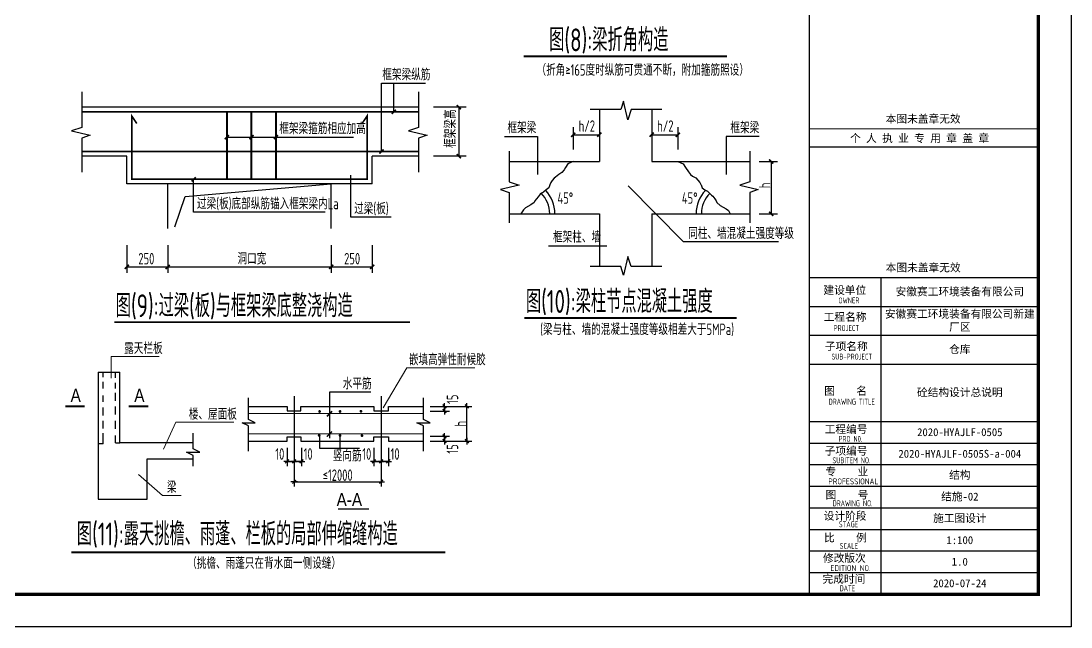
# Model space of a CAD drawing. Extents: x 1885024 to 3341100, y 16453725 to 19955423.
# Drawn here: x 3308993 to 3341100, y 18878255 to 18896783 of the extents above; entities that cross this region are included whole.
import ezdxf

# ---------------------------------------------------------------- set-up
doc = ezdxf.new("R2010")
doc.units = 0
doc.header["$LTSCALE"] = 1000
doc.header["$MEASUREMENT"] = 0
doc.linetypes.add('HIDDEN', pattern=[0.375, 0.25, -0.125])
for name, color, linetype in [('3T_WOOD', 21, 'Continuous'), ('PUB_TITLE', 4, 'Continuous'), ('TK', 4, 'Continuous'), ('图形', 2, 'Continuous'), ('文字', 4, 'Continuous'), ('沉降观测-室外', 9, 'Continuous'), ('表格', 8, 'Continuous')]:
    doc.layers.add(name, color=color, linetype=linetype)
doc.layers.add('DIM', color=3, linetype='Continuous', lineweight=0)
doc.styles.add('HS', font='天和字符.shx', dxfattribs={"width": 0.7, "bigfont": '天和汉字.shx'})
doc.styles.add('TSSD_REIN', font='tssdeng.shx', dxfattribs={"width": 0.7, "bigfont": 'tssdchn.shx'})
doc.styles.add('图签宋体', font='', dxfattribs={"height": 300})
doc.styles.get('图签宋体').set_extended_font_data('NSimSun')

# ---------------------------------------------------------------- blocks, each defined once
blk = doc.blocks.new('DMTK2')
blk.add_line((-10, 0), (10, 0))
at = {"const_width": 4}
blk.add_lwpolyline([(-5.7, -5.7), (5.7, 5.7)], dxfattribs=at)
blk = doc.blocks.new('_ArchTick')
at = {"color": 0, "linetype": 'ByBlock', "const_width": 0.4}
blk.add_lwpolyline([(-0.5, -0.5), (0.5, 0.5)], dxfattribs=at)
blk = doc.blocks.new('GeYuanFrame_32550481', base_point=(20.09, 4.53))
at = {"layer": 'PUB_TITLE'}
blk.add_lwpolyline([(803.09, 14.53), (803.09, 111.33)], dxfattribs=at)
at = {"layer": 'TK'}
for p, q in [((781.09, 102.53), (851.09, 102.53)), ((781.09, 93.73), (851.09, 93.73)), ((781.09, 84.93), (803.09, 84.93)), ((781.09, 84.93), (851.09, 84.93)), ((781.09, 67.37), (851.09, 67.37)), ((781.09, 67.33), (851.09, 67.33)), ((781.09, 60.77), (851.09, 60.77)), ((781.09, 54.17), (851.09, 54.17)), ((781.09, 47.57), (851.09, 47.57)), ((781.09, 40.97), (851.09, 40.97)), ((781.09, 34.37), (851.09, 34.37)), ((781.09, 27.77), (851.09, 27.77)), ((781.09, 21.17), (851.09, 21.17)), ((781.09, 14.53), (851.09, 14.53))]:
    blk.add_line(p, q, dxfattribs=at)
blk.add_lwpolyline([(20.09, 4.53), (20.09, 598.53), (861.09, 598.53), (861.09, 4.53)], close=True, dxfattribs=at)
at = {"layer": 'TK', "const_width": 1}
blk.add_lwpolyline([(45.09, 588.53), (851.09, 588.53), (851.09, 14.53), (45.09, 14.53)], close=True, dxfattribs=at)
at = {"layer": 'TK'}
for points, const_width in [([(781.09, 588.53), (781.09, 14.53)], 0.4), ([(781.09, 156.83), (851.09, 156.83)], 0.35), ([(781.09, 111.33), (851.09, 111.33)], 0.35), ([(781.09, 67.37), (851.09, 67.37)], 0.35)]:
    blk.add_lwpolyline(points, dxfattribs=dict(at, const_width=const_width))
blk.add_lwpolyline([(781.09, 151.33), (851.09, 151.33)], dxfattribs=at)
at = {"layer": 'TK', "style": '图签宋体'}
for s, p in [('本图未盖章无效', (804.43, 158.7)), ('个 人 执 业 专 用 章 盖 章', (793.52, 152.77)), ('本图未盖章无效', (804.43, 113.2)), ('建设单位', (785.39, 106.33)), ('工程名称', (785.47, 98.12)), ('子项名称', (785.85, 89.14)), ('图    名', (785.63, 75.5)), ('工程编号', (785.77, 63.77)), ('子项编号', (785.77, 57.19)), ('专    业', (786.01, 50.88)), ('图    号', (786.02, 43.77)), ('设计阶段', (785.45, 37.32)), ('比    例', (785.59, 30.63)), ('修改版次', (785.24, 24.41)), ('完成时间', (785.11, 18.02))]:
    blk.add_text(s, height=2.4, dxfattribs=at).set_placement(p)
at = {"layer": 'TK', "style": 'TSSD_REIN'}
for s, width, p in [('OWNER', 0.7, (789.98, 103.48)), ('PROJECT', 0.7, (788.52, 95.02)), ('SUB-PROJECT', 0.7, (787.86, 86.3)), ('DRAWING TITLE', 0.7, (786.97, 72.53)), ('PRO N0.', 0.7, (790.01, 61.15)), ('SUBITEM NO.', 0.7, (788.15, 54.58)), ('PROFESSIONAL', 0.8, (786.88, 48.15)), ('DRAWING NO.', 0.7, (788.19, 41.45)), ('STAGE', 0.7, (790.09, 35.03)), ('SCALE', 0.7, (790.38, 28.42)), ('EDITION NO.', 0.8, (787.53, 21.64)), ('DATE', 0.7, (790.33, 15.45))]:
    blk.add_text(s, height=1.8, dxfattribs=dict(at, width=width)).set_placement(p)
at = {"layer": 'TK', "char_height": 2.4, "width": 48, "attachment_point": 5, "style": '图签宋体'}
for s, insert in [('安徽赛工环境装备有限公司', (827.09, 106.93)), ('安徽赛工环境装备有限公司新建厂区', (827.09, 98.13)), ('仓库', (827.09, 89.33)), ('砼结构设计总说明', (827.09, 76.13)), ('2020-HYAJLF-0505', (827.09, 64.07)), ('2020-HYAJLF-0505S-a-004', (827.09, 57.47)), ('结构', (827.09, 50.87)), ('结施-02', (827.09, 44.27)), ('施工图设计', (827.09, 37.67)), ('1:100', (827.09, 31.07)), ('1.0', (827.09, 24.47)), ('2020-07-24', (827.09, 17.88))]:
    blk.add_mtext(s, dxfattribs=dict(at, insert=insert))

msp = doc.modelspace()

# ---------------------------------------------------------------- linework, layer by layer
at = {"layer": 'DIM', "color": 3, "linetype": 'Continuous'}
for p, q in [((3311747.2, 18886526.5), (3313219.9, 18886526.5)), ((3311747.2, 18885867.2), (3311747.2, 18886526.5)), ((3320069.3, 18884951.1), (3320786.4, 18886181.1)), ((3320786.4, 18886181.1), (3322871.3, 18886181.1)), ((3313346.1, 18883691.9), (3313723.6, 18884513.2)), ((3313723.6, 18884513.2), (3315500.2, 18884513.2)), ((3312590.8, 18882918.8), (3313321.2, 18882280.3)), ((3313321.2, 18882280.3), (3313889.9, 18882280.3))]:
    msp.add_line(p, q, dxfattribs=at)
at = {"layer": '图形', "color": 3, "linetype": 'Continuous'}
for p, q in [((3320015.5, 18892797), (3320015.5, 18894887.2)), ((3320015.5, 18894887.2), (3321364.8, 18894887.2)), ((3320394.6, 18894005.1), (3320394.6, 18894887.2)), ((3310850.3, 18894619.2), (3310850.3, 18893526.1)), ((3321150.7, 18894619.2), (3321150.7, 18893526.1)), ((3321150.7, 18894151), (3310850.3, 18894151)), ((3322607.2, 18894151), (3321607.8, 18894151)), ((3322381.6, 18894151), (3322381.6, 18892651)), ((3327330.8, 18894073.7), (3326401.3, 18894073.7)), ((3326677.9, 18894073.7), (3326677.9, 18892490.8)), ((3327417, 18894332.8), (3327330.8, 18894073.7)), ((3327551.6, 18893765.5), (3327417, 18894332.8)), ((3327654.2, 18894073.7), (3327551.6, 18893765.5)), ((3328592.5, 18894073.7), (3327654.2, 18894073.7)), ((3328277.9, 18894073.7), (3328277.9, 18892490.8)), ((3310850.3, 18893526.1), (3310542, 18893423.5)), ((3310542, 18893423.5), (3311109.3, 18893288.9)), ((3321150.7, 18893526.1), (3320842.5, 18893423.5)), ((3320842.5, 18893423.5), (3321409.8, 18893288.9)), ((3325877.9, 18893534.2), (3325877.9, 18892853.3)), ((3329077.9, 18893534.2), (3329077.9, 18892853.3)), ((3311109.3, 18893288.9), (3310850.3, 18893202.6)), ((3310850.3, 18893202.6), (3310850.3, 18892160.6)), ((3315289.8, 18893232.5), (3319160.7, 18893232.5)), ((3321409.8, 18893288.9), (3321150.7, 18893202.6)), ((3321150.7, 18893202.6), (3321150.7, 18892160.6)), ((3323778, 18893253.8), (3324787.4, 18893253.8)), ((3324787.4, 18893253.8), (3324787.4, 18892087.4)), ((3325877.9, 18893305.4), (3326677.9, 18893305.4)), ((3328277.9, 18893305.4), (3329077.9, 18893305.4)), ((3331562.8, 18893253.8), (3330553.4, 18893253.8)), ((3330553.4, 18893253.8), (3330553.4, 18892087.4)), ((3323916.8, 18892805.3), (3323916.8, 18891867)), ((3331279.1, 18892805.3), (3331279.1, 18891867)), ((3312227.8, 18892651), (3310850.3, 18892651)), ((3312227.8, 18891801), (3312227.8, 18892651)), ((3319727.8, 18891801), (3319727.8, 18892651)), ((3321150.7, 18892651), (3319727.8, 18892651)), ((3322607.2, 18892651), (3321607.8, 18892651)), ((3322607.2, 18892651), (3321607.8, 18892651)), ((3323916.8, 18892490.8), (3326677.9, 18892490.8)), ((3328277.9, 18892490.8), (3331279.1, 18892490.8)), ((3331568.7, 18892490.8), (3332123.1, 18892490.8)), ((3331931.3, 18892490.8), (3331931.3, 18890890.8)), ((3314272.7, 18890935.1), (3314272.7, 18891947)), ((3319076.9, 18890782.5), (3319076.9, 18892067.7)), ((3323916.8, 18891867), (3324225.1, 18891764.4)), ((3331279.1, 18891867), (3330970.8, 18891764.4)), ((3319727.8, 18891801), (3312227.8, 18891801)), ((3313477.8, 18890438.1), (3313477.8, 18891801)), ((3314017.4, 18891417.4), (3318477.8, 18891801)), ((3318477.8, 18890438.1), (3318477.8, 18891801)), ((3324225.1, 18891764.4), (3323657.8, 18891629.8)), ((3323657.8, 18891629.8), (3323916.8, 18891543.6)), ((3323916.8, 18891543.6), (3323916.8, 18890614.1)), ((3327559.2, 18891740.2), (3329245.2, 18890037.1)), ((3330970.8, 18891764.4), (3331538.1, 18891629.8)), ((3331538.1, 18891629.8), (3331279.1, 18891543.6)), ((3331279.1, 18891543.6), (3331279.1, 18890614.1)), ((3313697.1, 18890495.1), (3314017.4, 18891417.4)), ((3318296.8, 18890935.1), (3314272.7, 18890935.1)), ((3323916.8, 18890890.8), (3326677.9, 18890890.8)), ((3326677.9, 18890890.8), (3326677.9, 18889273.7)), ((3328277.9, 18890890.8), (3328277.9, 18889273.7)), ((3328277.9, 18890890.8), (3331279.1, 18890890.8)), ((3331568.7, 18890890.8), (3332123.1, 18890890.8)), ((3320308.6, 18890782.5), (3319076.9, 18890782.5)), ((3312227.8, 18889930.4), (3312227.8, 18889085.8)), ((3313477.8, 18889930.4), (3313477.8, 18889085.8)), ((3318477.8, 18889930.4), (3318477.8, 18889085.8)), ((3319727.8, 18889930.4), (3319727.8, 18889085.8)), ((3325125.4, 18889910.3), (3326905.7, 18889910.3)), ((3329245.2, 18890037.1), (3332159, 18890037.1)), ((3327551.6, 18889582), (3327417, 18889014.6)), ((3327654.2, 18889273.7), (3327551.6, 18889582)), ((3312227.8, 18889265.7), (3319727.8, 18889265.7)), ((3327330.8, 18889273.7), (3326401.3, 18889273.7)), ((3327417, 18889014.6), (3327330.8, 18889273.7)), ((3328592.5, 18889273.7), (3327654.2, 18889273.7)), ((3311349, 18886050.4), (3311349, 18882159.2)), ((3311349, 18886050.4), (3312012, 18886050.4)), ((3311504, 18885891.6), (3311504, 18886050.4)), ((3311879.1, 18885871.9), (3311879.1, 18886050.4)), ((3312012, 18883882.4), (3312012, 18886050.4)), ((3311504, 18885548.1), (3311504, 18885749.8)), ((3311879.1, 18885542.6), (3311879.1, 18885717.1)), ((3311879.1, 18885171.9), (3311879.1, 18885411.8)), ((3318433.2, 18885444.2), (3319693.4, 18885444.2)), ((3318433.2, 18884028.3), (3318433.2, 18885444.2)), ((3311504, 18885139.2), (3311504, 18885330)), ((3317348.4, 18885309.7), (3317348.4, 18882560.2)), ((3320004, 18885309.7), (3320004, 18882550.7)), ((3321944.1, 18884901.8), (3321944.1, 18885101.8)), ((3322628.8, 18884901.8), (3322628.8, 18885101.8)), ((3311504, 18884724.8), (3311504, 18884970.1)), ((3311879.1, 18884752), (3311879.1, 18884991.9)), ((3315953.9, 18885001.8), (3317127, 18885001.8)), ((3317127, 18885001.8), (3317127, 18884869)), ((3317547.6, 18885001.8), (3319783.6, 18885001.8)), ((3317547.6, 18884869), (3317547.6, 18885001.8)), ((3319783.6, 18885001.8), (3319783.6, 18884869)), ((3320226.3, 18885001.8), (3321299.7, 18885001.8)), ((3320226.3, 18884869), (3320226.3, 18885001.8)), ((3321499.6, 18885001.8), (3322094.1, 18885001.8)), ((3321501.3, 18884856.6), (3322094.1, 18884856.6)), ((3321599.6, 18885001.8), (3322778.8, 18885001.8)), ((3321944.1, 18884866.6), (3321944.1, 18884991.8)), ((3321944.1, 18884956.6), (3321944.1, 18884756.6)), ((3322628.8, 18883949.8), (3322628.8, 18884991.8)), ((3311504, 18884326.8), (3311504, 18884561.2)), ((3311879.1, 18884315.9), (3311879.1, 18884555.8)), ((3311504, 18883860.3), (3311504, 18884179.6)), ((3311879.1, 18883882.4), (3311879.1, 18884114.1)), ((3321944.1, 18883985), (3321944.1, 18884185)), ((3311504, 18883860.3), (3311349, 18883860.3)), ((3311879.1, 18883882.4), (3312012, 18883882.4)), ((3314258.5, 18883882.4), (3312012, 18883882.4)), ((3318123.2, 18884095.2), (3318123.2, 18883718.6)), ((3318743.1, 18884091.7), (3318743.1, 18883718.6)), ((3321499.6, 18883939.8), (3322094.1, 18883939.8)), ((3321501.3, 18884085), (3322094.1, 18884085)), ((3321599.6, 18883939.8), (3322778.8, 18883939.8)), ((3321944.1, 18884075), (3321944.1, 18883949.8)), ((3321944.1, 18884039.8), (3321944.1, 18883839.8)), ((3322628.8, 18884039.8), (3322628.8, 18883839.8)), ((3317127, 18883729.2), (3317127, 18883170.4)), ((3317348.4, 18883740.9), (3317348.4, 18883170.4)), ((3317348.4, 18883740.9), (3317348.4, 18883170.4)), ((3317569.8, 18883729.2), (3317569.8, 18883170.4)), ((3318123.2, 18883718.6), (3319341.5, 18883718.6)), ((3319783.6, 18883729.2), (3319783.6, 18883170.4)), ((3320005, 18883740.9), (3320005, 18883170.4)), ((3320226.3, 18883729.2), (3320226.3, 18883170.4)), ((3312854.4, 18883395.7), (3314258.5, 18883395.7)), ((3312854.4, 18882159.2), (3312854.4, 18883395.7)), ((3317227, 18883320.4), (3317027, 18883320.4)), ((3317137, 18883320.4), (3317338.4, 18883320.4)), ((3317448.4, 18883320.4), (3317248.4, 18883320.4)), ((3317248.4, 18883320.4), (3317448.4, 18883320.4)), ((3317559.8, 18883320.4), (3317358.4, 18883320.4)), ((3317469.8, 18883320.4), (3317669.8, 18883320.4)), ((3319883.6, 18883320.4), (3319683.6, 18883320.4)), ((3319793.6, 18883320.4), (3319995, 18883320.4)), ((3319905, 18883320.4), (3320105, 18883320.4)), ((3320216.3, 18883320.4), (3320015, 18883320.4)), ((3320126.3, 18883320.4), (3320326.3, 18883320.4)), ((3317348.4, 18883070.4), (3317348.4, 18882548.2)), ((3320005, 18883070.4), (3320005, 18882548.2)), ((3317448.4, 18882698.2), (3317248.4, 18882698.2)), ((3317358.4, 18882698.2), (3319995, 18882698.2)), ((3319905, 18882698.2), (3320105, 18882698.2)), ((3311349, 18882159.2), (3312854.4, 18882159.2))]:
    msp.add_line(p, q, dxfattribs=at)
at = {"layer": '图形', "color": 1, "linetype": 'Continuous'}
msp.add_line((3320005, 18883740.9), (3320005, 18883170.4), dxfattribs=at)
at = {"layer": '图形', "color": 3, "linetype": 'Continuous'}
for points, const_width in [([(3324361.8, 18895704), (3330580.2, 18895704)], 60), ([(3315289.8, 18894005.1), (3315289.8, 18891947)], 60), ([(3316039.8, 18894005.1), (3316039.8, 18891947)], 60), ([(3316789.8, 18894005.1), (3316789.8, 18891947)], 60), ([(3324389, 18887706.1), (3330880.9, 18887706.1)], 60), ([(3311847.2, 18887575.2), (3320884.4, 18887575.2)], 60), ([(3322000.7, 18884945.2), (3321887.5, 18885058.3)], 40), ([(3322685.3, 18884945.2), (3322572.2, 18885058.3)], 40), ([(3318346.9, 18884694.4), (3318505.6, 18884853.1)], 45), ([(3321887.5, 18884913.2), (3322000.7, 18884800.1)], 40), ([(3318346.9, 18884074.9), (3318503.1, 18884231.1)], 45), ([(3322000.7, 18884028.4), (3321887.5, 18884141.5)], 40), ([(3321887.5, 18883996.4), (3322000.7, 18883883.3)], 40), ([(3322572.2, 18883996.4), (3322685.3, 18883883.3)], 40), ([(3317183.6, 18883377), (3317070.4, 18883263.8)], 40), ([(3317405, 18883377), (3317291.8, 18883263.8)], 40), ([(3317291.8, 18883263.8), (3317405, 18883377)], 40), ([(3317513.2, 18883263.8), (3317626.3, 18883377)], 40), ([(3319840.1, 18883377), (3319727, 18883263.8)], 40), ([(3319948.4, 18883263.8), (3320061.5, 18883377)], 40), ([(3320169.8, 18883263.8), (3320282.9, 18883377)], 40), ([(3317405, 18882754.8), (3317291.8, 18882641.7)], 40), ([(3319948.4, 18882641.7), (3320061.5, 18882754.8)], 40)]:
    msp.add_lwpolyline(points, dxfattribs=dict(at, const_width=const_width))
at = {"layer": '图形', "color": 3, "linetype": 'HIDDEN', "ltscale": 0.6, "const_width": 50}
for points in [[(3321150.7, 18894005.1), (3310850.3, 18894005.1)], [(3321150.7, 18892797), (3310850.3, 18892797)]]:
    msp.add_lwpolyline(points, dxfattribs=at)
at = {"layer": '图形', "color": 3, "linetype": 'Continuous', "ltscale": 0.6}
for points, const_width in [([(3319422.7, 18893651.2), (3319574.1, 18893875.1), (3319574.1, 18891947), (3312381.5, 18891947), (3312381.5, 18893875.1), (3312532.8, 18893651.2)], 50), ([(3315953.9, 18884780.5), (3321299.7, 18884780.5)], 36), ([(3315953.9, 18884161.1), (3321299.7, 18884161.1)], 36)]:
    msp.add_lwpolyline(points, dxfattribs=dict(at, const_width=const_width))
at = {"layer": '图形', "color": 3, "linetype": 'Continuous'}
for points in [[(3325877.9, 18892490.8), (3325714.4, 18892411.4), (3325640.3, 18892306.5), (3325601, 18892230.2), (3325533, 18892150), (3325434.3, 18892094.5), (3325337.7, 18892010.4), (3325301.3, 18891979.6), (3325239.6, 18891911.7), (3325196, 18891850), (3325160, 18891771.4), (3325129.1, 18891685), (3325055, 18891617.2), (3324973.4, 18891553.9), (3324905.1, 18891523), (3324870.3, 18891492.2), (3324808.5, 18891412), (3324701.8, 18891282.4), (3324682.6, 18891231.4), (3324582.5, 18891160.8), (3324418.5, 18891066.5), (3324359.7, 18891011.6), (3324277.9, 18890890.8)], [(3329077.9, 18892490.8), (3329241.5, 18892411.4), (3329315.6, 18892306.5), (3329399.5, 18892173.7), (3329467.4, 18892093.5), (3329521.6, 18892038), (3329631.5, 18891988.1), (3329692.3, 18891912.8), (3329754, 18891844.9), (3329778.7, 18891783.2), (3329795.9, 18891771.4), (3329826.8, 18891685), (3329900.9, 18891617.2), (3329982.5, 18891580.6), (3330112.1, 18891456.2), (3330146.9, 18891425.4), (3330208.6, 18891345.2), (3330254.1, 18891282.4), (3330273.3, 18891231.4), (3330373.4, 18891139.7), (3330556.7, 18891039.8), (3330627.8, 18890984.9), (3330677.9, 18890890.8)], [(3315953.9, 18883631.9), (3315953.9, 18884402.2), (3315753.9, 18884502.2), (3316153.9, 18884502.2), (3315953.9, 18884602.2), (3315953.9, 18885264.4)], [(3321299.7, 18883631.9), (3321299.7, 18884402.2), (3321099.7, 18884502.2), (3321499.7, 18884502.2), (3321299.7, 18884602.2), (3321299.7, 18885264.4)], [(3314258.5, 18883175), (3314258.5, 18883501.7), (3314058.5, 18883601.7), (3314458.5, 18883601.7), (3314258.5, 18883701.7), (3314258.5, 18884176.8)]]:
    msp.add_lwpolyline(points, dxfattribs=at)
at = {"layer": '图形', "color": 3, "linetype": 'Continuous', "const_width": 42.5}
for points in [[(3318101.8, 18884844.9, 1), (3318144.3, 18884844.9, 1)], [(3318727.5, 18884844.9, 1), (3318770, 18884844.9, 1)], [(3319365.9, 18884851.2, 1), (3319408.4, 18884851.2, 1)], [(3318089.1, 18884112.2, 1), (3318131.6, 18884112.2, 1)], [(3318727.5, 18884112.2, 1), (3318770, 18884112.2, 1)], [(3319397.5, 18884105.9, 1), (3319440, 18884105.9, 1)]]:
    msp.add_lwpolyline(points, format="xyb", close=True, dxfattribs=at)
at = {"layer": '图形', "color": 3, "linetype": 'Continuous'}
for centre, radius, start, end in [((3324277.9, 18890890.8), 881.5, 0, 45.27278), ((3324277.9, 18890890.8), 1040.9, 0, 43.1864), ((3330677.9, 18890890.8), 1040.9, 136.8136, 180), ((3330677.9, 18890890.8), 881.5, 135.12723, 180)]:
    msp.add_arc(centre, radius, start, end, dxfattribs=at)
at = {"layer": '文字'}
for p, q in [((3317127, 18884869), (3317547.6, 18884869)), ((3319783.6, 18884869), (3320226.3, 18884869)), ((3315953.9, 18883939.8), (3317127, 18883939.8)), ((3317127, 18884072.6), (3317547.6, 18884072.6)), ((3317127, 18883939.8), (3317127, 18884072.6)), ((3317547.6, 18884072.6), (3317547.6, 18883939.8)), ((3317547.6, 18883939.8), (3319783.6, 18883939.8)), ((3319783.6, 18883939.8), (3319783.6, 18884072.6)), ((3319783.6, 18884072.6), (3320226.3, 18884072.6)), ((3320226.3, 18884072.6), (3320226.3, 18883939.8)), ((3320226.3, 18883939.8), (3321299.7, 18883939.8))]:
    msp.add_line(p, q, dxfattribs=at)
at = {"layer": '文字', "const_width": 60}
for points in [[(3310350.3, 18885001.2), (3310944.1, 18885001.2)], [(3312290.2, 18885001.2), (3312884, 18885001.2)]]:
    msp.add_lwpolyline(points, dxfattribs=at)
at = {"layer": '文字', "color": 3, "const_width": 45}
msp.add_lwpolyline([(3318690.4, 18881861), (3319636.1, 18881861)], dxfattribs=at)
at = {"layer": '沉降观测-室外', "color": 3, "linetype": 'Continuous', "const_width": 60}
msp.add_lwpolyline([(3310532.6, 18880539.1), (3321970.1, 18880539.1)], dxfattribs=at)

# ---------------------------------------------------------------- block references
at = {"layer": '3T_WOOD', "xscale": 100, "yscale": 100, "zscale": 100}
msp.add_blockref('GeYuanFrame_32550481', (3257000.1, 18878255.4), dxfattribs=at)
at = {"layer": '图形', "color": 3, "linetype": 'Continuous', "xscale": 10, "yscale": 10, "zscale": 10, "rotation": 180}
msp.add_blockref('DMTK2', (3320005, 18883320.4), dxfattribs=at)
at = {"layer": '表格', "color": 3, "linetype": 'Continuous', "xscale": 127, "yscale": 127, "zscale": 127}
for p, rotation in [((3320394.6, 18894005.1), 180), ((3322381.6, 18894151), 90), ((3315289.8, 18893232.5), 180), ((3316039.8, 18893232.5), 180), ((3316789.8, 18893232.5), 180), ((3320015.5, 18892797), 180), ((3322381.6, 18892651), 90), ((3322381.6, 18892651), 90), ((3331931.3, 18892490.8), 270), ((3314272.7, 18891947), 180), ((3331931.3, 18890890.8), 270), ((3312227.8, 18889265.7), 180), ((3313477.8, 18889265.7), 180), ((3318477.8, 18889265.7), 180), ((3319727.8, 18889265.7), 180)]:
    msp.add_blockref('_ArchTick', p, dxfattribs=dict(at, rotation=rotation))
for p in [(3325877.9, 18893305.4), (3326677.9, 18893305.4), (3328277.9, 18893305.4), (3329077.9, 18893305.4)]:
    msp.add_blockref('_ArchTick', p, dxfattribs=at)

# ---------------------------------------------------------------- texts
at = {"layer": '图形', "color": 3, "linetype": 'Continuous', "style": 'TSSD_REIN', "width": 0.7}
for s, height, p in [('图(8):梁折角构造', 700, (3325142.7, 18895856.3)), ('框架梁纵筋', 350, (3320041.8, 18894971.2)), ('（折角\x93165度时纵筋可贯通不断，附加箍筋照设）', 350, (3324756.1, 18895111.3)), ('框架梁', 350, (3323866.9, 18893348.8)), ('h/2', 350, (3326045.6, 18893396.5)), ('h/2', 350, (3328445.6, 18893396.5)), ('框架梁', 350, (3330685, 18893348.8)), ('框架梁箍筋相应加高', 350, (3316891.9, 18893323.6)), ('45%%d', 350, (3325397.1, 18891193.6)), ('45%%d', 350, (3329201.2, 18891193.6)), ('过梁(板)底部纵筋锚入框架梁内La', 350, (3314374.8, 18891026.2)), ('过梁(板)', 350, (3319179, 18890873.6)), ('框架柱、墙', 350, (3325261.2, 18890005.4)), ('同柱、墙混凝土强度等级', 350, (3329394.2, 18890116.5)), ('250', 350, (3312581, 18889341.8)), ('洞口宽', 350, (3315614.3, 18889341.8)), ('250', 350, (3318873.6, 18889341.8)), ('图(10):梁柱节点混凝土强度', 700, (3324432.7, 18887858.4)), ('图(9):过梁(板)与框架梁底整浇构造', 700, (3311891, 18887727.5)), ('(梁与柱、墙的混凝土强度等级相差大于5MPa)', 350, (3324868.1, 18887181.8)), ('露天栏板', 350, (3312147.3, 18886603)), ('嵌填高弹性耐候胶', 350, (3320852.1, 18886257.7)), ('水平筋', 350, (3318833.3, 18885520.7)), ('楼、屋面板', 350, (3314123.8, 18884589.7)), ('竖向筋', 350, (3318527, 18883317.6)), ('梁', 350, (3313457.3, 18882356.9))]:
    msp.add_text(s, height=height, dxfattribs=at).set_placement(p)
for s, p in [('框架梁高', (3322293.8, 18892904.2)), ('h', (3331905.5, 18891669.2))]:
    msp.add_text(s, height=350, rotation=90, dxfattribs=at).set_placement(p)
at = {"layer": '图形', "color": 3, "linetype": 'Continuous', "char_height": 350, "attachment_point": 5, "rotation": 90, "style": 'TSSD_REIN'}
for s, insert in [('\\A1;15', (3322187.1, 18885218.5)), ('\\A1;h', (3322428.8, 18884470.8)), ('\\A1;15', (3322187.1, 18883699.8))]:
    msp.add_mtext(s, dxfattribs=dict(at, insert=insert))
at = {"layer": '图形', "color": 3, "linetype": 'Continuous', "char_height": 350, "attachment_point": 5, "style": 'TSSD_REIN'}
for s, insert in [('\\A1;10', (3316907.2, 18883545.4)), ('\\A1;10', (3317772.3, 18883545.4)), ('\\A1;10', (3319565.9, 18883545.4)), ('\\A1;10', (3320431, 18883545.4)), ('\\A1;≤12000', (3318676.7, 18882898.2))]:
    msp.add_mtext(s, dxfattribs=dict(at, insert=insert))
at = {"layer": '文字', "style": 'HS', "width": 0.875}
for s, p in [('A', (3310510.1, 18885139.5)), ('A', (3312457, 18885139.5)), ('A-A', (3318643.4, 18881950))]:
    msp.add_text(s, height=400, dxfattribs=at).set_placement(p)
at = {"layer": '沉降观测-室外', "color": 3, "linetype": 'Continuous', "style": 'TSSD_REIN', "width": 0.7}
for s, height, p in [('图(11):露天挑檐、雨蓬、栏板的局部伸缩缝构造', 700, (3310701.1, 18880749.6)), ('（挑檐、雨蓬只在背水面一侧设缝）', 350, (3314074.1, 18880033.8))]:
    msp.add_text(s, height=height, dxfattribs=at).set_placement(p)

doc.saveas('drawing.dxf')
